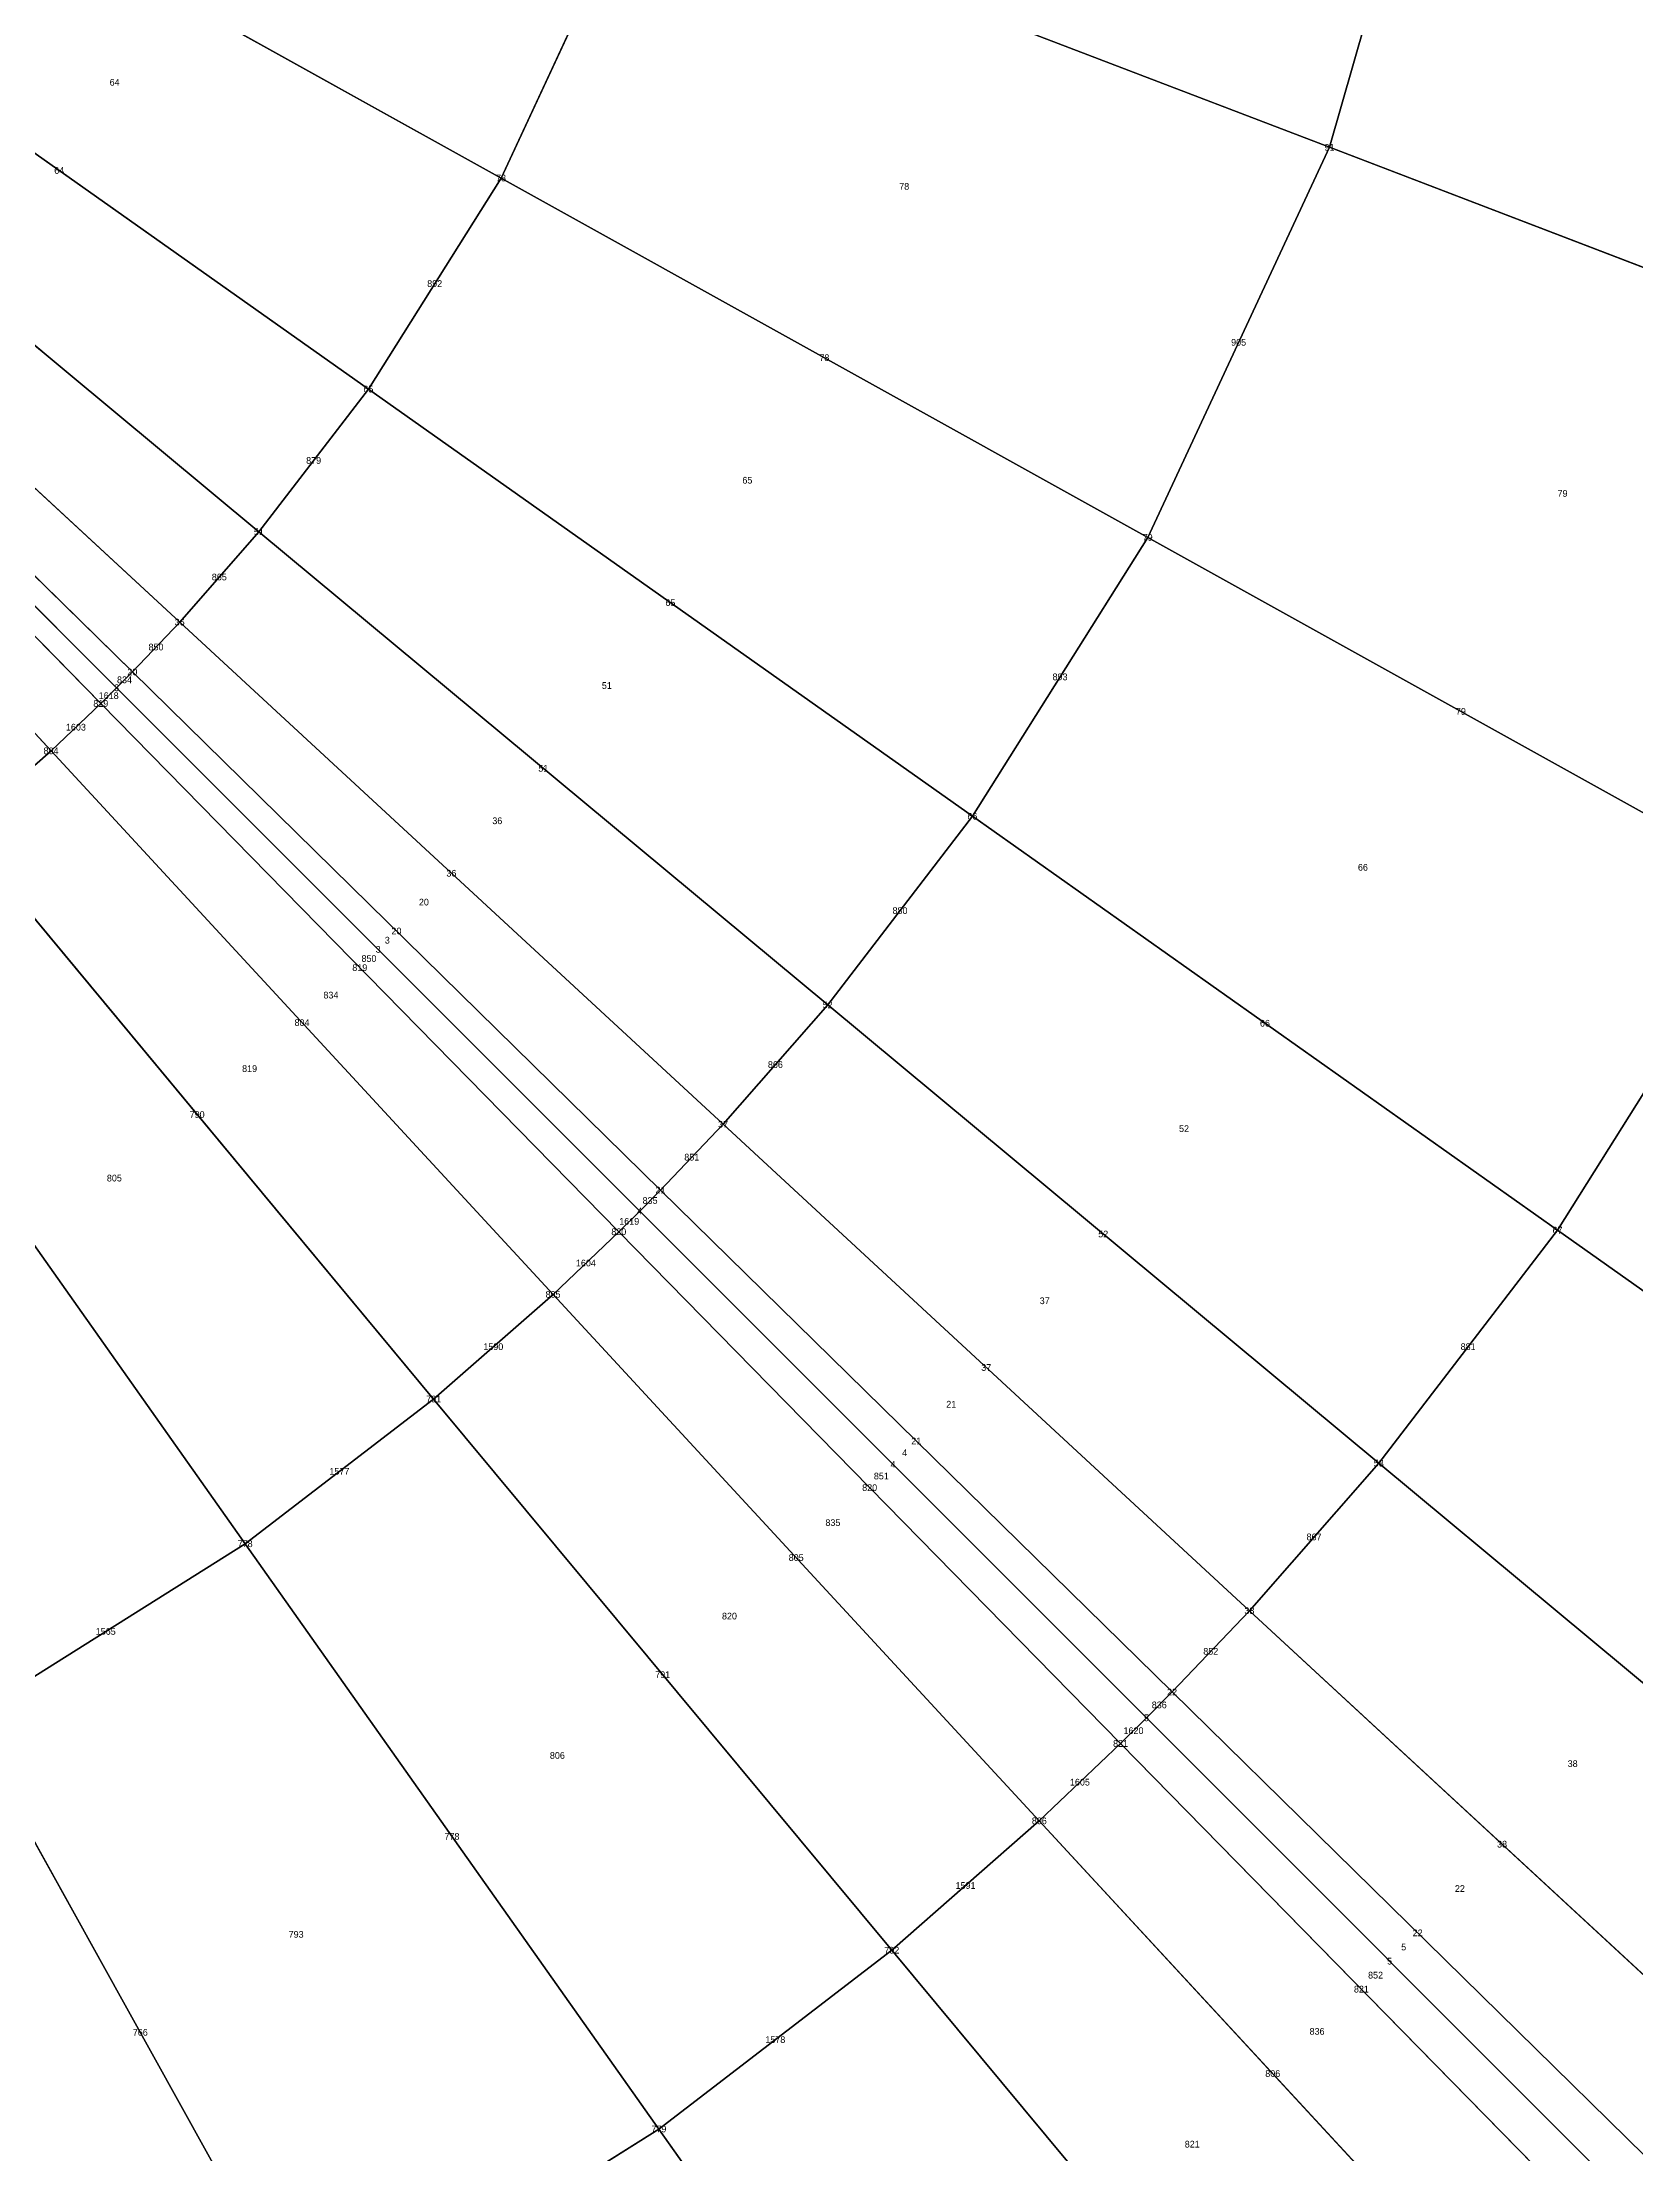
# Model space of a CAD drawing. Header units: metres. Extents: x -1.88 to 1.88, y -1.88 to 1.88.
# Drawn here: x 0.463 to 0.938, y -0.922 to -0.293 of the extents above; entities that cross this region are included whole.
import ezdxf
from ezdxf.enums import TextEntityAlignment as Align

# ---------------------------------------------------------------- set-up
doc = ezdxf.new("R2010")
doc.units = ezdxf.units.M

msp = doc.modelspace()

# ---------------------------------------------------------------- linework, layer by layer
at = {"layer": 'BRANCHES'}
for p, q in [((0.84701, -0.32414, 2.49174), (0.89014, -0.17366, 2.49174)), ((0.40251, -0.22362, 2.61137), (0.59993, -0.3333, 2.5613)), ((0.59993, -0.3333, 2.5613), (0.64097, -0.24529, 2.5613)), ((0.64097, -0.24529, 2.5613), (0.84701, -0.32414, 2.49174)), ((0.37596, -0.26584, 2.61137), (0.56036, -0.39623, 2.5613)), ((0.35406, -0.29439, 2.61137), (0.52771, -0.43878, 2.5613)), ((0.33821, -0.31246, 2.61137), (0.50409, -0.46572, 2.5613)), ((0.32559, -0.32559, 2.61137), (0.48529, -0.48529, 2.5613)), ((0.32873, -0.32242, 2.61137), (0.48997, -0.48056, 2.5613)), ((0.79278, -0.44045, 2.49174), (0.84701, -0.32414, 2.49174)), ((0.84701, -0.32414, 2.49174), (1.04662, -0.40052, 2.40321)), ((0.32242, -0.32873, 2.61137), (0.48056, -0.48997, 2.5613)), ((0.56036, -0.39623, 2.5613), (0.59993, -0.3333, 2.5613)), ((0.59993, -0.3333, 2.5613), (0.79278, -0.44045, 2.49174)), ((0.31246, -0.33821, 2.61137), (0.46572, -0.50409, 2.5613)), ((0.52771, -0.43878, 2.5613), (0.56036, -0.39623, 2.5613)), ((0.56036, -0.39623, 2.5613), (0.7405, -0.52361, 2.49174)), ((0.50409, -0.46572, 2.5613), (0.52771, -0.43878, 2.5613)), ((0.52771, -0.43878, 2.5613), (0.69735, -0.57983, 2.49174)), ((0.7405, -0.52361, 2.49174), (0.79278, -0.44045, 2.49174)), ((0.79278, -0.44045, 2.49174), (0.97961, -0.54424, 2.40321)), ((0.48997, -0.48056, 2.5613), (0.50409, -0.46572, 2.5613)), ((0.50409, -0.46572, 2.5613), (0.66614, -0.61543, 2.49174)), ((0.48529, -0.48529, 2.5613), (0.48997, -0.48056, 2.5613)), ((0.48997, -0.48056, 2.5613), (0.64748, -0.63504, 2.49174)), ((0.46572, -0.50409, 2.5613), (0.48056, -0.48997, 2.5613)), ((0.48056, -0.48997, 2.5613), (0.48529, -0.48529, 2.5613)), ((0.48056, -0.48997, 2.5613), (0.63504, -0.64748, 2.49174)), ((0.48529, -0.48529, 2.5613), (0.64129, -0.64129, 2.49174)), ((0.43878, -0.52771, 2.5613), (0.46572, -0.50409, 2.5613)), ((0.46572, -0.50409, 2.5613), (0.61543, -0.66614, 2.49174)), ((0.43878, -0.52771, 2.5613), (0.57983, -0.69735, 2.49174)), ((0.69735, -0.57983, 2.49174), (0.7405, -0.52361, 2.49174)), ((0.7405, -0.52361, 2.49174), (0.915, -0.647, 2.40321)), ((0.915, -0.647, 2.40321), (0.97961, -0.54424, 2.40321)), ((0.39623, -0.56036, 2.5613), (0.52361, -0.7405, 2.49174)), ((0.66614, -0.61543, 2.49174), (0.69735, -0.57983, 2.49174)), ((0.69735, -0.57983, 2.49174), (0.86169, -0.71647, 2.40321)), ((0.64748, -0.63504, 2.49174), (0.66614, -0.61543, 2.49174)), ((0.66614, -0.61543, 2.49174), (0.82312, -0.76046, 2.40321)), ((0.64129, -0.64129, 2.49174), (0.64748, -0.63504, 2.49174)), ((0.64748, -0.63504, 2.49174), (0.80006, -0.78469, 2.40321)), ((0.63504, -0.64748, 2.49174), (0.64129, -0.64129, 2.49174)), ((0.64129, -0.64129, 2.49174), (0.79241, -0.79241, 2.40321)), ((0.61543, -0.66614, 2.49174), (0.63504, -0.64748, 2.49174)), ((0.63504, -0.64748, 2.49174), (0.78469, -0.80006, 2.40321)), ((0.86169, -0.71647, 2.40321), (0.915, -0.647, 2.40321)), ((0.915, -0.647, 2.40321), (1.08253, -0.76547, 2.2964)), ((0.57983, -0.69735, 2.49174), (0.61543, -0.66614, 2.49174)), ((0.61543, -0.66614, 2.49174), (0.76046, -0.82312, 2.40321)), ((0.52361, -0.7405, 2.49174), (0.57983, -0.69735, 2.49174)), ((0.57983, -0.69735, 2.49174), (0.71647, -0.86169, 2.40321)), ((0.82312, -0.76046, 2.40321), (0.86169, -0.71647, 2.40321)), ((0.86169, -0.71647, 2.40321), (1.01946, -0.84765, 2.2964)), ((0.44045, -0.79278, 2.49174), (0.52361, -0.7405, 2.49174)), ((0.52361, -0.7405, 2.49174), (0.647, -0.915, 2.40321)), ((0.80006, -0.78469, 2.40321), (0.82312, -0.76046, 2.40321)), ((0.82312, -0.76046, 2.40321), (0.97383, -0.8997, 2.2964)), ((0.79241, -0.79241, 2.40321), (0.80006, -0.78469, 2.40321)), ((0.80006, -0.78469, 2.40321), (0.94655, -0.92836, 2.2964)), ((0.44045, -0.79278, 2.49174), (0.54424, -0.97961, 2.40321)), ((0.78469, -0.80006, 2.40321), (0.79241, -0.79241, 2.40321)), ((0.79241, -0.79241, 2.40321), (0.9375, -0.9375, 2.2964)), ((0.76046, -0.82312, 2.40321), (0.78469, -0.80006, 2.40321)), ((0.78469, -0.80006, 2.40321), (0.92836, -0.94655, 2.2964)), ((0.71647, -0.86169, 2.40321), (0.76046, -0.82312, 2.40321)), ((0.76046, -0.82312, 2.40321), (0.8997, -0.97383, 2.2964)), ((0.647, -0.915, 2.40321), (0.71647, -0.86169, 2.40321)), ((0.71647, -0.86169, 2.40321), (0.84765, -1.01946, 2.2964)), ((0.54424, -0.97961, 2.40321), (0.647, -0.915, 2.40321)), ((0.647, -0.915, 2.40321), (0.76547, -1.08253, 2.2964))]:
    msp.add_line(p, q, dxfattribs=at)
at = {"layer": 'Faces'}
for points in [[(0.64097, -0.24529, 2.5613), (0.6736, -0.13141, 2.5613), (0.89014, -0.17366, 2.49174), (0.84701, -0.32414, 2.49174)], [(0.40251, -0.22362, 2.61137), (0.43004, -0.16457, 2.61137), (0.64097, -0.24529, 2.5613), (0.59993, -0.3333, 2.5613)], [(0.84701, -0.32414, 2.49174), (0.89014, -0.17366, 2.49174), (1.0999, -0.21458, 2.40321), (1.04662, -0.40052, 2.40321)], [(0.37596, -0.26584, 2.61137), (0.40251, -0.22362, 2.61137), (0.59993, -0.3333, 2.5613), (0.56036, -0.39623, 2.5613)], [(0.59993, -0.3333, 2.5613), (0.64097, -0.24529, 2.5613), (0.84701, -0.32414, 2.49174), (0.79278, -0.44045, 2.49174)], [(0.35406, -0.29439, 2.61137), (0.37596, -0.26584, 2.61137), (0.56036, -0.39623, 2.5613), (0.52771, -0.43878, 2.5613)], [(0.33821, -0.31246, 2.61137), (0.35406, -0.29439, 2.61137), (0.52771, -0.43878, 2.5613), (0.50409, -0.46572, 2.5613)], [(0.32873, -0.32242, 2.61137), (0.33821, -0.31246, 2.61137), (0.50409, -0.46572, 2.5613), (0.48997, -0.48056, 2.5613)], [(0.32242, -0.32873, 2.61137), (0.32559, -0.32559, 2.61137), (0.48529, -0.48529, 2.5613), (0.48056, -0.48997, 2.5613)], [(0.32559, -0.32559, 2.61137), (0.32873, -0.32242, 2.61137), (0.48997, -0.48056, 2.5613), (0.48529, -0.48529, 2.5613)], [(0.79278, -0.44045, 2.49174), (0.84701, -0.32414, 2.49174), (1.04662, -0.40052, 2.40321), (0.97961, -0.54424, 2.40321)], [(0.31246, -0.33821, 2.61137), (0.32242, -0.32873, 2.61137), (0.48056, -0.48997, 2.5613), (0.46572, -0.50409, 2.5613)], [(0.56036, -0.39623, 2.5613), (0.59993, -0.3333, 2.5613), (0.79278, -0.44045, 2.49174), (0.7405, -0.52361, 2.49174)], [(0.29439, -0.35406, 2.61137), (0.31246, -0.33821, 2.61137), (0.46572, -0.50409, 2.5613), (0.43878, -0.52771, 2.5613)], [(0.52771, -0.43878, 2.5613), (0.56036, -0.39623, 2.5613), (0.7405, -0.52361, 2.49174), (0.69735, -0.57983, 2.49174)], [(0.50409, -0.46572, 2.5613), (0.52771, -0.43878, 2.5613), (0.69735, -0.57983, 2.49174), (0.66614, -0.61543, 2.49174)], [(0.7405, -0.52361, 2.49174), (0.79278, -0.44045, 2.49174), (0.97961, -0.54424, 2.40321), (0.915, -0.647, 2.40321)], [(0.48997, -0.48056, 2.5613), (0.50409, -0.46572, 2.5613), (0.66614, -0.61543, 2.49174), (0.64748, -0.63504, 2.49174)], [(0.48529, -0.48529, 2.5613), (0.48997, -0.48056, 2.5613), (0.64748, -0.63504, 2.49174), (0.64129, -0.64129, 2.49174)], [(0.46572, -0.50409, 2.5613), (0.48056, -0.48997, 2.5613), (0.63504, -0.64748, 2.49174), (0.61543, -0.66614, 2.49174)], [(0.48056, -0.48997, 2.5613), (0.48529, -0.48529, 2.5613), (0.64129, -0.64129, 2.49174), (0.63504, -0.64748, 2.49174)], [(0.43878, -0.52771, 2.5613), (0.46572, -0.50409, 2.5613), (0.61543, -0.66614, 2.49174), (0.57983, -0.69735, 2.49174)], [(0.39623, -0.56036, 2.5613), (0.43878, -0.52771, 2.5613), (0.57983, -0.69735, 2.49174), (0.52361, -0.7405, 2.49174)], [(0.69735, -0.57983, 2.49174), (0.7405, -0.52361, 2.49174), (0.915, -0.647, 2.40321), (0.86169, -0.71647, 2.40321)], [(0.915, -0.647, 2.40321), (0.97961, -0.54424, 2.40321), (1.15897, -0.64389, 2.2964), (1.08253, -0.76547, 2.2964)], [(0.3333, -0.59993, 2.5613), (0.39623, -0.56036, 2.5613), (0.52361, -0.7405, 2.49174), (0.44045, -0.79278, 2.49174)], [(0.66614, -0.61543, 2.49174), (0.69735, -0.57983, 2.49174), (0.86169, -0.71647, 2.40321), (0.82312, -0.76046, 2.40321)], [(0.64748, -0.63504, 2.49174), (0.66614, -0.61543, 2.49174), (0.82312, -0.76046, 2.40321), (0.80006, -0.78469, 2.40321)], [(0.64129, -0.64129, 2.49174), (0.64748, -0.63504, 2.49174), (0.80006, -0.78469, 2.40321), (0.79241, -0.79241, 2.40321)], [(0.63504, -0.64748, 2.49174), (0.64129, -0.64129, 2.49174), (0.79241, -0.79241, 2.40321), (0.78469, -0.80006, 2.40321)], [(0.61543, -0.66614, 2.49174), (0.63504, -0.64748, 2.49174), (0.78469, -0.80006, 2.40321), (0.76046, -0.82312, 2.40321)], [(0.86169, -0.71647, 2.40321), (0.915, -0.647, 2.40321), (1.08253, -0.76547, 2.2964), (1.01946, -0.84765, 2.2964)], [(0.57983, -0.69735, 2.49174), (0.61543, -0.66614, 2.49174), (0.76046, -0.82312, 2.40321), (0.71647, -0.86169, 2.40321)], [(0.52361, -0.7405, 2.49174), (0.57983, -0.69735, 2.49174), (0.71647, -0.86169, 2.40321), (0.647, -0.915, 2.40321)], [(0.82312, -0.76046, 2.40321), (0.86169, -0.71647, 2.40321), (1.01946, -0.84765, 2.2964), (0.97383, -0.8997, 2.2964)], [(0.44045, -0.79278, 2.49174), (0.52361, -0.7405, 2.49174), (0.647, -0.915, 2.40321), (0.54424, -0.97961, 2.40321)], [(0.80006, -0.78469, 2.40321), (0.82312, -0.76046, 2.40321), (0.97383, -0.8997, 2.2964), (0.94655, -0.92836, 2.2964)], [(0.79241, -0.79241, 2.40321), (0.80006, -0.78469, 2.40321), (0.94655, -0.92836, 2.2964), (0.9375, -0.9375, 2.2964)], [(0.32414, -0.84701, 2.49174), (0.44045, -0.79278, 2.49174), (0.54424, -0.97961, 2.40321), (0.40052, -1.04662, 2.40321)], [(0.78469, -0.80006, 2.40321), (0.79241, -0.79241, 2.40321), (0.9375, -0.9375, 2.2964), (0.92836, -0.94655, 2.2964)], [(0.76046, -0.82312, 2.40321), (0.78469, -0.80006, 2.40321), (0.92836, -0.94655, 2.2964), (0.8997, -0.97383, 2.2964)], [(0.71647, -0.86169, 2.40321), (0.76046, -0.82312, 2.40321), (0.8997, -0.97383, 2.2964), (0.84765, -1.01946, 2.2964)], [(0.647, -0.915, 2.40321), (0.71647, -0.86169, 2.40321), (0.84765, -1.01946, 2.2964), (0.76547, -1.08253, 2.2964)], [(0.54424, -0.97961, 2.40321), (0.647, -0.915, 2.40321), (0.76547, -1.08253, 2.2964), (0.64389, -1.15897, 2.2964)]]:
    msp.add_3dface(points, dxfattribs=at)
at = {"layer": 'NODI-Estradosso'}
for p in [(0.84701, -0.32414, 2.80887), (0.59993, -0.3333, 2.87076), (0.56036, -0.39623, 2.87076), (0.52771, -0.43878, 2.87076), (0.79278, -0.44045, 2.80887), (0.50409, -0.46572, 2.87076), (0.48997, -0.48056, 2.87076), (0.48056, -0.48997, 2.87076), (0.48529, -0.48529, 2.87076), (0.46572, -0.50409, 2.87076), (0.7405, -0.52361, 2.80887), (0.69735, -0.57983, 2.80887), (0.66614, -0.61543, 2.80887), (0.64748, -0.63504, 2.80887), (0.64129, -0.64129, 2.80887), (0.63504, -0.64748, 2.80887), (0.915, -0.647, 2.73064), (0.61543, -0.66614, 2.80887), (0.57983, -0.69735, 2.80887), (0.86169, -0.71647, 2.73064), (0.52361, -0.7405, 2.80887), (0.82312, -0.76046, 2.73064), (0.80006, -0.78469, 2.73064), (0.79241, -0.79241, 2.73064), (0.78469, -0.80006, 2.73064), (0.76046, -0.82312, 2.73064), (0.71647, -0.86169, 2.73064), (0.647, -0.915, 2.73064)]:
    msp.add_point(p, dxfattribs=at)
at = {"layer": 'NODI-Intradosso'}
for p in [(0.84701, -0.32414, 2.49174), (0.59993, -0.3333, 2.5613), (0.56036, -0.39623, 2.5613), (0.52771, -0.43878, 2.5613), (0.79278, -0.44045, 2.49174), (0.50409, -0.46572, 2.5613), (0.48997, -0.48056, 2.5613), (0.48056, -0.48997, 2.5613), (0.48529, -0.48529, 2.5613), (0.46572, -0.50409, 2.5613), (0.7405, -0.52361, 2.49174), (0.69735, -0.57983, 2.49174), (0.66614, -0.61543, 2.49174), (0.64748, -0.63504, 2.49174), (0.64129, -0.64129, 2.49174), (0.63504, -0.64748, 2.49174), (0.915, -0.647, 2.40321), (0.61543, -0.66614, 2.49174), (0.57983, -0.69735, 2.49174), (0.86169, -0.71647, 2.40321), (0.52361, -0.7405, 2.49174), (0.82312, -0.76046, 2.40321), (0.80006, -0.78469, 2.40321), (0.79241, -0.79241, 2.40321), (0.78469, -0.80006, 2.40321), (0.76046, -0.82312, 2.40321), (0.71647, -0.86169, 2.40321), (0.647, -0.915, 2.40321)]:
    msp.add_point(p, dxfattribs=at)

# ---------------------------------------------------------------- texts
at = {"layer": 'BRANCHES-Index'}
for s, p in [('64', (0.46816, -0.33104, 2.58633)), ('892', (0.58014, -0.36477, 2.5613)), ('905', (0.8199, -0.38229, 2.49174)), ('78', (0.69636, -0.38687, 2.52652)), ('879', (0.54404, -0.41751, 2.5613)), ('865', (0.5159, -0.45225, 2.5613)), ('65', (0.65043, -0.45992, 2.52652)), ('850', (0.49703, -0.47314, 2.5613)), ('834', (0.48763, -0.48292, 2.5613)), ('893', (0.76664, -0.48203, 2.49174)), ('1618', (0.48292, -0.48763, 2.5613)), ('1603', (0.47314, -0.49703, 2.5613)), ('79', (0.88619, -0.49234, 2.44747)), ('51', (0.61253, -0.5093, 2.52652)), ('36', (0.58512, -0.54058, 2.52652)), ('880', (0.71892, -0.55172, 2.49174)), ('20', (0.56872, -0.5578, 2.52652)), ('3', (0.56329, -0.56329, 2.52652)), ('819', (0.5578, -0.56872, 2.52652)), ('804', (0.54058, -0.58512, 2.52652)), ('66', (0.82775, -0.5853, 2.44747)), ('866', (0.68175, -0.59763, 2.49174)), ('790', (0.5093, -0.61253, 2.52652)), ('851', (0.65681, -0.62524, 2.49174)), ('835', (0.64438, -0.63816, 2.49174)), ('1619', (0.63816, -0.64438, 2.49174)), ('52', (0.77952, -0.64815, 2.44747)), ('1604', (0.62524, -0.65681, 2.49174)), ('1590', (0.59763, -0.68175, 2.49174)), ('881', (0.88834, -0.68173, 2.40321)), ('37', (0.74463, -0.68795, 2.44747)), ('21', (0.72377, -0.70986, 2.44747)), ('4', (0.71685, -0.71685, 2.44747)), ('1577', (0.55172, -0.71892, 2.49174)), ('820', (0.70986, -0.72377, 2.44747)), ('867', (0.8424, -0.73846, 2.40321)), ('805', (0.68795, -0.74463, 2.44747)), ('1565', (0.48203, -0.76664, 2.49174)), ('852', (0.81159, -0.77257, 2.40321)), ('791', (0.64815, -0.77952, 2.44747)), ('836', (0.79623, -0.78855, 2.40321)), ('1620', (0.78855, -0.79623, 2.40321)), ('1605', (0.77257, -0.81159, 2.40321)), ('778', (0.5853, -0.82775, 2.44747)), ('38', (0.89847, -0.83008, 2.3498)), ('1591', (0.73846, -0.8424, 2.40321)), ('22', (0.8733, -0.85652, 2.3498)), ('5', (0.86495, -0.86495, 2.3498)), ('821', (0.85652, -0.8733, 2.3498)), ('766', (0.49234, -0.88619, 2.44747)), ('1578', (0.68173, -0.88834, 2.40321)), ('806', (0.83008, -0.89847, 2.3498))]:
    msp.add_text(s, height=0.002, dxfattribs=at).set_placement(p, align=Align.MIDDLE_CENTER)
at = {"layer": 'Faces-Index'}
for s, p in [('64', (0.48469, -0.30475, 2.58633)), ('78', (0.72017, -0.33579, 2.52652)), ('65', (0.67339, -0.4234, 2.52652)), ('79', (0.91651, -0.42734, 2.44747)), ('51', (0.63148, -0.48461, 2.52652)), ('36', (0.59882, -0.52494, 2.52652)), ('66', (0.85697, -0.53882, 2.44747)), ('20', (0.57692, -0.54919, 2.52652)), ('3', (0.56601, -0.56054, 2.52652)), ('850', (0.56054, -0.56601, 2.52652)), ('834', (0.54919, -0.57692, 2.52652)), ('819', (0.52494, -0.59882, 2.52652)), ('52', (0.80363, -0.61673, 2.44747)), ('805', (0.48461, -0.63148, 2.52652)), ('37', (0.76207, -0.66805, 2.44747)), ('21', (0.7342, -0.6989, 2.44747)), ('4', (0.72031, -0.71335, 2.44747)), ('851', (0.71335, -0.72031, 2.44747)), ('835', (0.6989, -0.7342, 2.44747)), ('820', (0.66805, -0.76207, 2.44747)), ('806', (0.61673, -0.80363, 2.44747)), ('38', (0.91952, -0.80607, 2.3498)), ('22', (0.88589, -0.8433, 2.3498)), ('793', (0.53882, -0.85697, 2.44747)), ('5', (0.86913, -0.86074, 2.3498)), ('852', (0.86074, -0.86913, 2.3498)), ('836', (0.8433, -0.88589, 2.3498)), ('821', (0.80607, -0.91952, 2.3498))]:
    msp.add_text(s, height=0.002, dxfattribs=at).set_placement(p, align=Align.MIDDLE_CENTER)
at = {"layer": 'NODI-Index'}
for s, p in [('91', (0.84701, -0.32414, 2.49174)), ('78', (0.59993, -0.3333, 2.5613)), ('65', (0.56036, -0.39623, 2.5613)), ('51', (0.52771, -0.43878, 2.5613)), ('79', (0.79278, -0.44045, 2.49174)), ('36', (0.50409, -0.46572, 2.5613)), ('3', (0.48529, -0.48529, 2.5613)), ('20', (0.48997, -0.48056, 2.5613)), ('819', (0.48056, -0.48997, 2.5613)), ('804', (0.46572, -0.50409, 2.5613)), ('66', (0.7405, -0.52361, 2.49174)), ('52', (0.69735, -0.57983, 2.49174)), ('37', (0.66614, -0.61543, 2.49174)), ('21', (0.64748, -0.63504, 2.49174)), ('4', (0.64129, -0.64129, 2.49174)), ('820', (0.63504, -0.64748, 2.49174)), ('67', (0.915, -0.647, 2.40321)), ('805', (0.61543, -0.66614, 2.49174)), ('791', (0.57983, -0.69735, 2.49174)), ('53', (0.86169, -0.71647, 2.40321)), ('778', (0.52361, -0.7405, 2.49174)), ('38', (0.82312, -0.76046, 2.40321)), ('22', (0.80006, -0.78469, 2.40321)), ('5', (0.79241, -0.79241, 2.40321)), ('821', (0.78469, -0.80006, 2.40321)), ('806', (0.76046, -0.82312, 2.40321)), ('792', (0.71647, -0.86169, 2.40321)), ('779', (0.647, -0.915, 2.40321))]:
    msp.add_text(s, height=0.002, dxfattribs=at).set_placement(p, align=Align.MIDDLE_CENTER)

doc.saveas('drawing.dxf')
